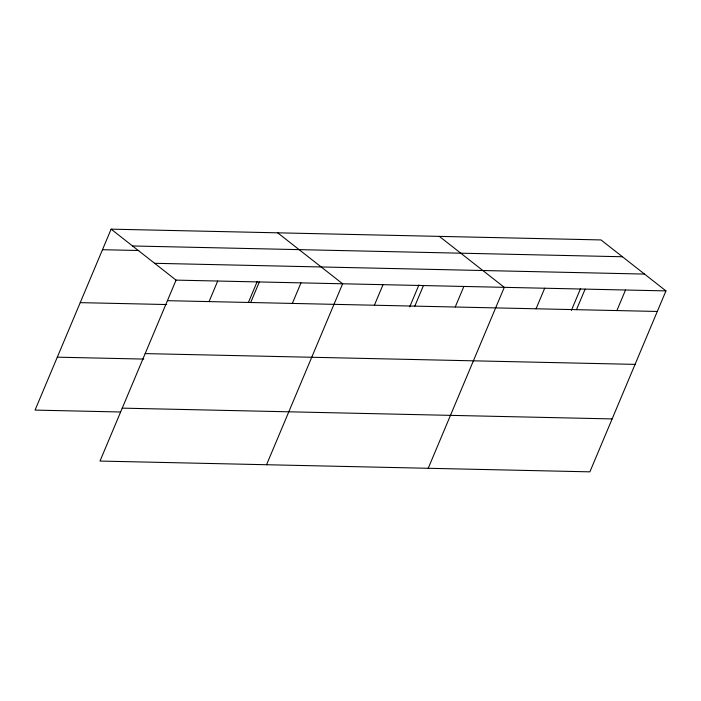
<?xml version="1.0" encoding="UTF-8"?>
<svg xmlns="http://www.w3.org/2000/svg" width="701" height="701" viewBox="0 0 701 701"><rect width="100%" height="100%" fill="white"/><g stroke="black" fill="none" stroke-linecap="round" stroke-linejoin="round"><path stroke-width="1.05" d="M665.95 290.897L176.056 280.12L99.989 461.065L589.883 471.843L665.95 290.897L601.011 239.935L111.117 229.157L35.05 410.103L120.467 411.986M209.056 301.596L217.696 281.04M248.469 302.315L257.285 281.338M250.695 302.508L259.335 281.951M292.335 303.428L300.974 282.871M266.555 464.728L342.623 283.782L277.675 232.82M374.395 305.233L383.035 284.676M409.708 306.863L418.944 284.895M414.808 306.118L423.448 285.561M455.229 307.003L463.869 286.455M428.223 468.286L504.282 287.34L439.343 236.377M536.063 308.782L544.703 288.225M571.376 310.42L580.612 288.453M576.476 309.676L585.116 289.119M616.889 310.561L625.537 290.004M132.542 245.972L622.435 256.75M102.469 249.714L138.772 250.511M154.623 263.304L644.517 274.073M167.416 300.676L657.31 311.454M80.221 302.639L166.707 304.541M145.168 353.602L635.062 364.38M57.298 357.177L143.784 359.078M122.246 408.14L612.139 418.918M111.117 229.157L176.056 280.12"/></g></svg>
